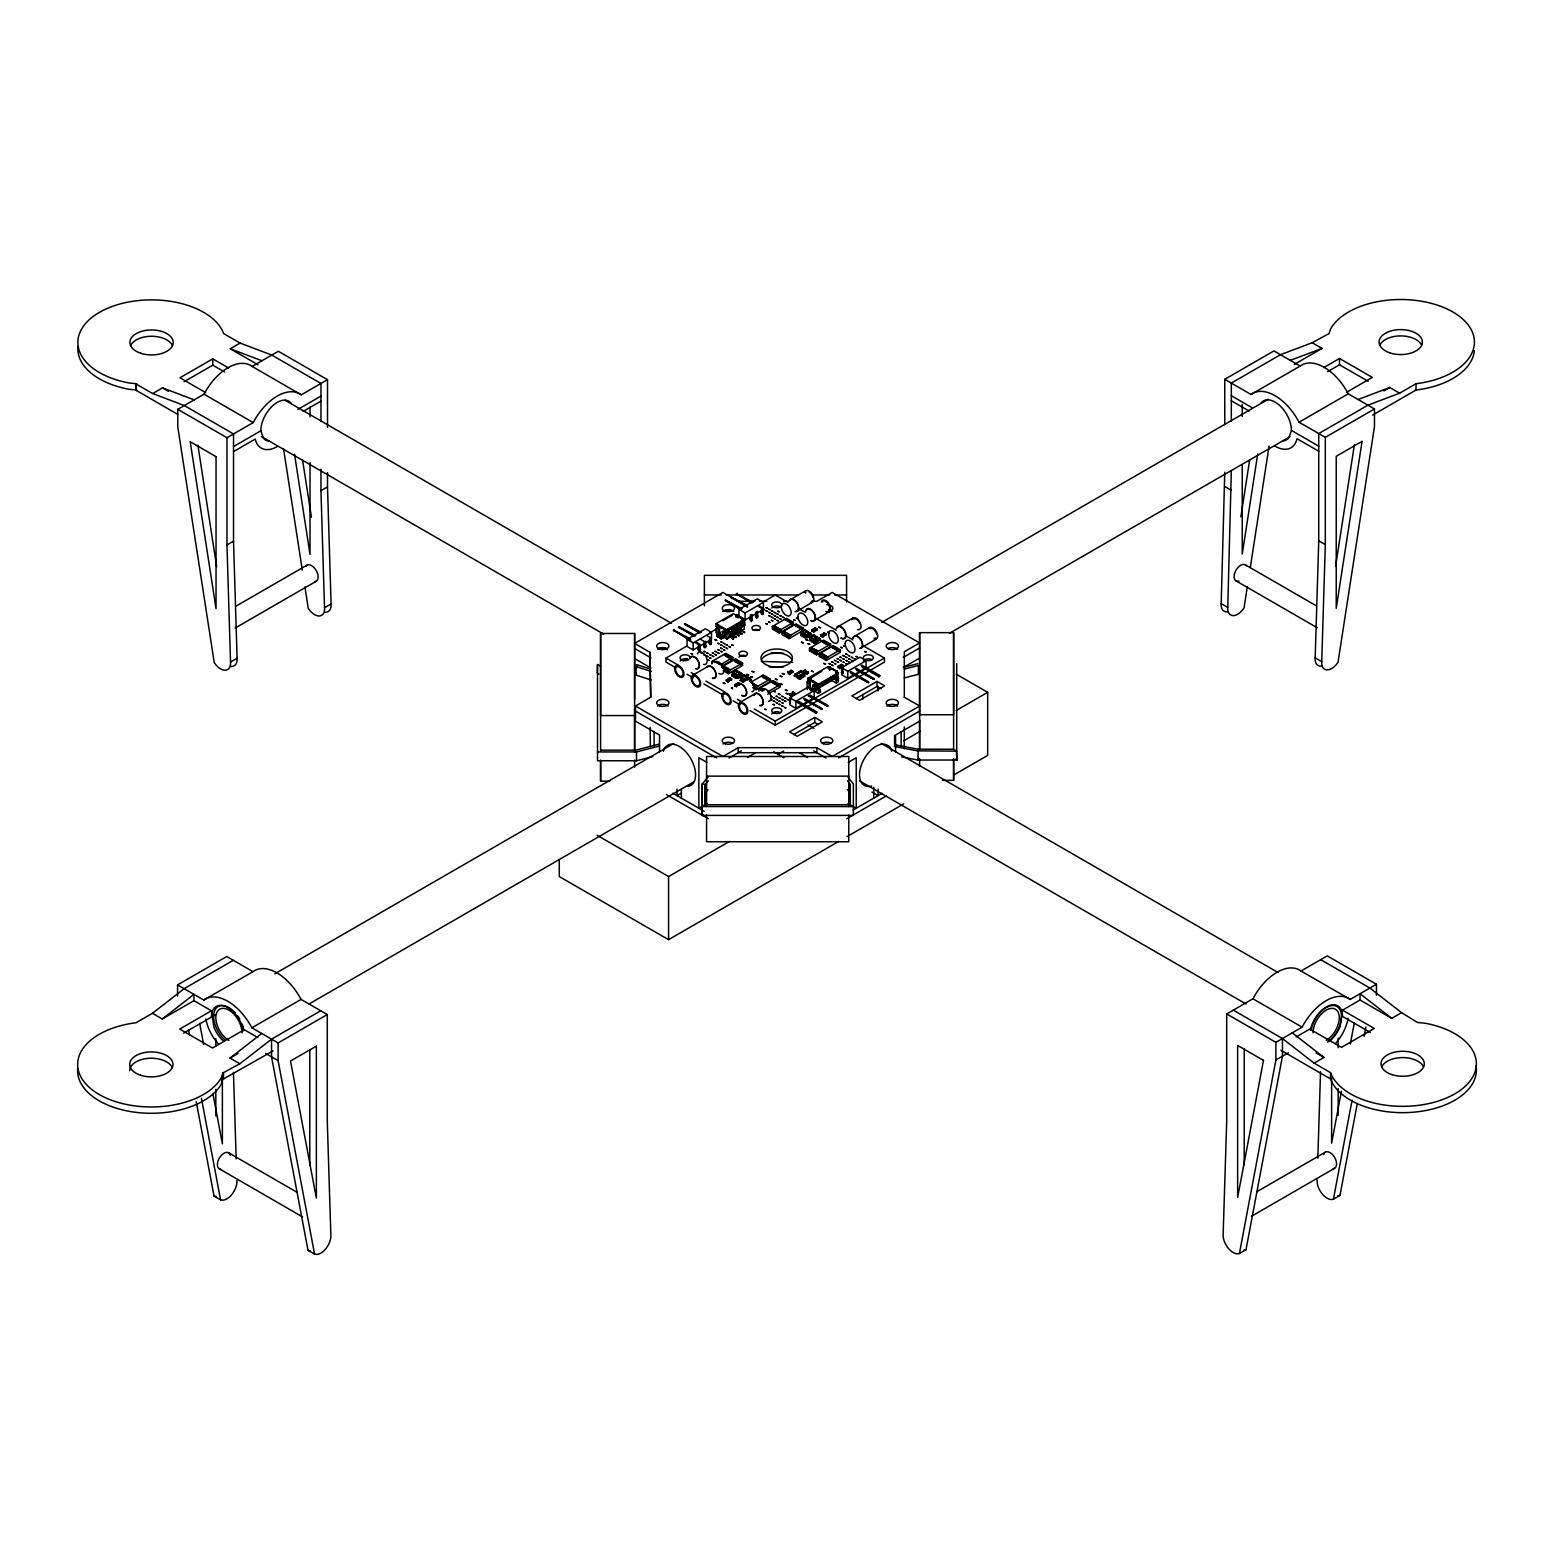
<?xml version="1.0" encoding="UTF-8"?>
<svg xmlns="http://www.w3.org/2000/svg" width="1554" height="1554" viewBox="0 0 1554 1554"><rect width="100%" height="100%" fill="white"/><g stroke="black" fill="none" stroke-linecap="round" stroke-linejoin="round"><path stroke-width="1.5" d="M609.673 781.176L600.602 781.176L600.602 761.868M651.009 668.026L634.615 658.566L634.615 633.469L600.602 633.469L600.602 715.559L634.615 715.559L634.615 750.718M634.615 752.194L634.615 633.469M919.618 748.97L919.618 720.007M919.618 632.653L919.618 714.743L953.612 714.743L953.612 632.653L919.618 632.653L919.618 658.061L903.224 667.521M942.287 780.361L953.612 780.361L953.612 758.643M877.952 691.044L877.971 686.344L877.991 690.364M1227.66 611.771A14.103 8.139 -60 0 1 1225.348 611.693L1223.445 610.741A14.103 8.139 -60 0 1 1221.191 603.612L1224.766 472.241M1247.357 586.538L1244.035 607.944A14.103 8.139 -60 0 1 1231.914 615.481L1229.991 614.529A14.103 8.139 -60 0 1 1227.757 607.4L1231.312 471.27M1321.638 666.025A14.103 8.139 -60 0 1 1319.346 665.947L1317.423 665.015A14.103 8.139 -60 0 1 1315.17 657.886L1318.744 540.811L1318.744 433.566L1367.928 405.186L1399.61 393.201L1416.005 383.721A73.737 42.58 0 0 0 1455.535 313.617A73.737 42.58 0 0 0 1330.593 328.904L1329.097 333.547L1312.198 342.715L1280.496 354.7L1231.312 383.1L1231.312 421.231M1321.735 661.674L1325.309 544.58L1325.309 437.354L1374.474 408.974L1374.474 426.631L1338.033 662.218A14.103 8.139 -60 0 1 1325.892 669.735L1323.989 668.803A14.103 8.139 -60 0 1 1321.735 661.674L1315.17 657.886M1317.811 1158.216L1320.55 1071.697M651.165 679.992L635.703 675.019L636.654 664.607L649.805 668.842M794.793 674.883L794.56 676.34L795.221 674.494M703.36 814.568L701.689 815.462L702.233 783.915L708.236 776.981M704.778 804.739L705.322 784.42L708.449 780.827M652.719 756.584L636.48 760.761L597.513 760.761L597.513 664.49L597.28 673.115L598.95 674.145M718.259 625.466L718.259 627.874L716.083 626.612L716.083 623.64L733.352 613.675L743.842 619.735L726.573 629.7L726.573 631.215L725.485 630.594L725.699 636.518L724.067 637.47L719.133 635.003L719.56 628.457L717.171 627.816L717.171 625.796L725.135 629.273L724.611 632.109L724.378 629.195L717.171 625.796M719.58 632.148L719.133 635.508M723.504 636.518C718.589 637.898 721.347 641.142 723.95 636.266M743.628 625.912L744.502 624.397L743.084 623.581M813.927 690.772L809.673 688.811L810.003 681.682L808.799 681.002L807.167 681.934L807.167 686.985L810.1 687.315L810.003 681.682M836.887 678.146L837.761 676.631L835.139 675.058L834.925 678.282L838.422 677.719L838.422 681.817L836.285 683.041L830.827 679.894M1240.85 516.841L1249.707 459.615M1257.749 453.865L1242.248 554.02L1242.248 464.743M1250.31 567.501L1269.074 446.134M1335.585 566.336L1354.389 444.735M735.256 675.582C733.274 681.312 736.732 674.106 735.586 675.427M1239.432 1253.476L1275.892 1059.983L1275.892 1042.326L1226.708 1013.927L1226.708 1121.153L1223.153 1234.129A14.103 8.139 60 0 0 1225.407 1243.841L1227.31 1246.988A14.103 8.139 60 0 0 1239.432 1253.476L1245.997 1249.688L1282.458 1056.196L1282.458 1038.538L1233.274 1010.139M1341.432 1091.199L1331.623 1143.2L1331.623 1078.068M1350.329 1043.938L1354.35 1022.668M1317.132 1179.855A14.103 8.139 60 0 0 1319.385 1189.587L1321.289 1192.734A14.103 8.139 60 0 0 1333.429 1199.202L1352.097 1100.115M1364.101 1036.401L1365.888 1026.961M1333.429 1199.202L1339.975 1195.414L1357.322 1103.398M1260.838 403.302A23.174 13.384 60 0 1 1279.272 405.128A23.174 13.384 60 0 1 1291.432 430.419L1288.868 437.859A23.232 13.423 60 0 1 1282.924 440.85M815.112 688.519L816.238 690.326L817.326 687.373L819.521 688.636L820.551 692.132L818.434 693.356L814.782 691.258M834.498 678.535L835.139 676.767L837.334 678.34L837.334 680.302L832.361 678.632L816.627 687.723L820.551 689.976M725.019 629.098L724.824 631.973L724.824 630.963M737.062 616.841L736.635 614.568L736.402 615.695M829.312 669.444L829.894 666.802L830.127 669.696M805.827 635.489L805.283 637.237M742.326 675.232L742.229 673.737L735.897 669.949L732.594 671.833L733.274 674.863L738.733 678.03L744.211 674.747L750.349 678.282L750.524 680.516L750.563 679.04M794.774 674.125L798.076 676.029L804.409 673.232L798.076 676.903L794.58 674.883L800.912 670.59L806.74 674.164L808.488 673.154L804.991 669.988L803.243 672.144L804.991 671.134M819.949 638.985L813.616 635.314L810.12 637.334L816.452 641.006L819.949 638.985L813.616 634.692L810.12 637.723L814.626 641.705M719.521 634.537L727 639.044L729.137 637.82L728.884 636.227M320.726 1010.78L271.542 1039.16L239.86 1063.771L222.941 1072.94L221.445 1077.582A73.737 42.58 0 0 1 96.523 1092.87A73.737 42.58 0 0 1 136.033 1022.765L152.428 1013.305L184.11 988.694L233.294 960.294M222.941 1072.94L221.445 1083.876A73.737 42.58 0 0 1 137.859 1112.567A73.737 42.58 0 0 1 77.7 1068.472M732.633 673.756L731.837 675.932L732.439 673.504M734.906 674.689L733.915 676.767M743.239 679.486L742.676 681.235M743.142 679.564L742.618 681.351M744.327 679.875L742.249 681.565M804.622 634.79L804.078 637.004L803.127 636.169M810.547 638.228C809.168 637.14 811.052 644.016 811.246 638.966M811.421 638.733L810.877 640.481M814.587 640.714L814.587 643.589L815.5 641.2M635.703 675.019L636.363 673.115M918.239 749.222L917.87 760.023L956.953 760.023L956.39 750.873L953.301 749.222L918.239 749.222L894.793 744.774M918.531 758.371L917.87 760.023L901.495 756.915M737.761 676.456C735.955 682.167 737.626 671.347 735.994 678.34M743.628 680.205L743.88 681.565M810.081 638.441L809.576 640.675M741.355 676.514L742.229 674.611L738.733 676.631L732.381 672.979M749.688 681.312L750.563 679.428M813.616 691.588L814.374 690.656L810.12 688.053M733.624 674.048L733.197 676.145L731.837 675.932M801.398 632.964L801.553 636.052L802.544 633.605M804.292 636.751L804.409 635.178M802.272 633.469L802 635.353L800.679 635.178M812.295 639.374C810.625 640.792 813.674 644.075 813.286 640.306M813.169 639.859L812.956 641.685L811.654 641.511M815.364 685.78L815.364 684.77M806.429 635.858C805.283 637.062 805.924 640.306 806.487 636.382M704.778 793.414L707.905 789.801M741.161 678.282C739.587 682.789 743.278 677.136 741.491 680.555M809.906 689.16L810.566 687.8L814.49 690.073M829.894 668.822L830.127 667.676M743.608 682.167L742.249 681.953M162.257 1018.977L193.959 994.366L193.959 1000.679L162.257 1018.977L152.428 1013.305M239.86 1063.771L230.011 1058.099L261.713 1033.488M847.862 776.922L853.379 784.071L853.379 815.403L701.922 815.403L701.922 806.565L703.632 805.574M737.062 614.821L744.055 618.861L743.628 620.629M830.127 667.171L828.729 666.919L830.341 667.054M815.151 685.916L814.024 684.537L812.859 685.217L812.859 690.267L814.024 689.587M743.628 625.407L744.055 622.901M836.887 677.641L837.334 674.378L819.249 685.023M741.491 630.691L739.879 630.069M740.539 630.011L744.599 632.478L740.734 629.836M729.642 636.382C731.39 634.168 735.78 644.094 729.603 635.605M728.263 630.963L730.38 635.877M136.266 384.091L136.266 390.404L136.266 384.091L152.661 393.55L184.343 405.555L233.527 433.935L233.527 541.161L237.102 658.255A14.103 8.139 60 0 1 234.848 665.384L232.945 666.316A14.103 8.139 60 0 1 230.633 666.394M152.661 393.55L162.49 387.878L194.192 399.864M228.613 368.007L212.762 358.857L179.973 377.777L205.73 392.657M257.983 364.763L230.245 348.756L240.093 343.084L271.775 355.07L320.959 383.469L320.959 421.581M184.071 381.721L212.762 365.171L224.65 372.028M177.797 409.324L226.962 437.723L226.962 544.949L230.536 662.043A14.103 8.139 60 0 1 228.283 669.152L226.379 670.104A14.103 8.139 60 0 1 214.238 662.567L177.797 427L177.797 409.324L204.021 394.192A45.124 26.049 -60 0 1 252.098 366.433L278.341 351.282L327.505 379.681L327.505 427.331M226.962 437.723L253.205 422.591A45.124 26.049 -60 0 1 301.282 394.813L327.505 379.681M233.527 446.561L260.839 430.788A23.174 13.384 -60 0 1 272.999 405.477A23.174 13.384 -60 0 1 291.433 403.651M297.844 409.421L320.959 396.076M233.527 451.612L255.244 439.063A31.935 18.434 -60 0 0 277.234 446.561M303.185 411.383L320.959 401.126M226.962 544.949L233.527 541.161M304.914 586.907L308.236 608.313A14.103 8.139 60 0 0 320.357 615.85L322.28 614.898A14.103 8.139 60 0 0 324.514 607.769L320.959 490.695L327.505 486.907L327.505 472.61M236.208 606.041L306.973 565.17M235.062 628.107L316.258 581.235M230.536 662.043L237.102 658.255M324.514 607.769L331.08 603.982L327.505 486.907M688.033 639.296L673.465 630.089L690.19 638.772M693.589 636.091L679.02 626.884L695.726 635.567M699.145 632.886L684.576 623.678L701.281 632.361M739.937 609.343L725.368 600.116L742.093 608.818M747.649 605.613L730.924 596.911L747.571 607.323M751.048 602.933L736.479 593.706L753.204 602.408M673.465 630.885L674.3 629.603M679.02 627.68L692.346 634.421M684.576 624.475L697.882 631.215M725.368 600.912L740.772 608.857M730.924 597.707L746.328 605.652M736.479 594.502L737.315 593.22M687.062 639.393L705.38 628.807L711.499 632.342L711.499 639.393L693.181 649.961L687.062 646.445L687.062 639.393L693.181 642.909L711.499 632.342M738.966 609.421L757.303 598.834L763.402 602.369L763.402 609.421L745.085 619.988L738.966 616.472L738.966 609.421L745.085 612.936L763.402 602.369M722.824 620.765L732.264 615.326M716.083 626.612L717.171 625.99M674.417 666.957L666.025 662.101L666.025 658.061L687.023 645.94M710.12 632.595L716.433 628.962M762.625 602.292L775.232 595.007L787.82 602.292M718.88 625.563L719.56 633.508L718.375 634.187L716.627 633.177L716.627 628.127L719.56 628.457M737.742 617.968L738.927 617.268L737.179 616.258M719.463 629.642L718.259 627.175L716.083 628.632L716.083 632.731M719.366 631.468L719.58 632.731M717.618 636.402L717.171 633.877L723.309 637.626M718.9 633.119L720.007 632.478M723.484 635.78L722.319 636.46L722.319 631.41L724.164 631.856M744.055 618.861C741.646 618.375 741.239 622.008 743.842 620.998M700.116 650.66L700.116 644.521L698.445 645.318L698.445 649.902M711.208 644.25L711.208 638.111L709.556 638.908L709.556 643.492M763.131 614.277L763.131 608.138L761.46 608.935L761.46 613.519M724.067 631.041L725.699 631.468M740.617 621.853C743.472 622.765 738.092 621.076 742.754 620.629L743.842 621.25L743.628 618.609M727.602 628.846L728.709 629.487L741.705 621.969M722.319 631.41L724.067 632.42L729.04 629.642L730.555 635.974M732.944 629.312L731.545 629.953L731.002 628.496C735.489 627.855 730.574 637.082 736.402 637.218C730.419 637.82 732.284 631.643 732.536 635.858M733.721 626.922L735.78 628.069L736.033 632.964L734.77 633.838L733.721 626.922L734.751 627.855M741.88 634.051L737.004 631.002L737.237 624.902L738.597 631.215L741.88 634.051L737.742 632.517L738.538 631.002M739.743 629.428L739.957 623.329L741.491 629.681M742.851 619.541L744.599 620.551L740.617 623.115L742.152 623.989L744.502 622.649L744.269 629.079L729.797 637.431L729.04 636.596M731.002 628.496L732.089 628.243M736.46 625.349L737.548 625.096M739.199 623.776L740.287 623.523M731.002 629.389L732.342 628.438M733.721 627.816L735.081 626.864M736.46 626.223L737.8 625.271M739.199 624.65L740.539 623.698M721.425 638.208L719.91 636.208L718.278 637.14L720.998 637.334L719.249 637.334M731.332 629.584L732.575 628.69M734.051 627.991L735.314 627.117M736.79 626.417L738.053 625.524M739.529 624.844L740.772 623.95M731.545 629.875L732.789 628.981M735.528 627.408L734.284 628.379L735.683 627.738M738.247 625.835L737.004 626.728L738.403 626.145M740.986 624.242L739.743 625.155L741.141 624.572M725.485 631.856L727 632.731L729.137 631.507L729.797 636.421M732.536 634.984L733.041 629.642M737.995 632.711L738.5 626.476M734.498 629.428L736.46 628.282L737.995 629.176L736.033 630.302L734.498 629.428L734.498 631.954L739.141 635.644L734.77 633.838M737.509 632.264L738.752 631.371L737.237 630.361L737.237 627.835L739.199 626.709L740.714 627.602L740.714 630.128M683.022 660.897L687.198 658.488M735.256 630.749L733.721 629.875L731.759 631.002L733.294 631.876L735.256 630.749L735.256 633.391M737.237 627.835L738.752 628.729L740.714 627.602M742.152 626.767L739.957 626.262L742.152 626.767L742.152 623.989M742.967 626.553L744.599 625.602L744.599 620.551M790.539 599.533L805.846 590.695M734.284 632.575L735.333 633.1M731.681 634.79L733.08 634.149M734.401 633.216L735.916 632.866M732.031 635.431L733.294 631.876M740.734 630.244L739.957 623.329M735.003 634.09L735.256 634.285M733.682 638.286L732.42 638.072L733.682 638.791M736.402 636.713L735.159 636.499L735.974 637.47M739.141 635.139L737.878 634.906L738.694 635.897M741.88 633.546L740.617 633.333L741.433 634.304M744.599 631.973L740.734 631.118M744.172 632.731L743.356 631.759L744.599 632.478M797.202 611.052L812.509 602.214M772.299 626.495L786.421 618.337L793.414 622.377L793.414 624.883L779.292 633.041L772.299 629.001L772.299 626.495L779.292 630.535L793.414 622.377M722.26 665.986L732.866 659.887L732.866 657.381L720.493 664.801L713.5 660.761L712.179 663.461M732.42 657.905C730.924 660.003 721.153 654.37 725.427 653.865L732.42 657.905L731.099 660.897M781.06 632.012L772.726 628.457L774.067 625.757L781.06 629.797L774.067 625.757M659.518 751.864L659.518 735.042L635.469 721.153L635.469 706.021L650.776 697.183L649.902 652.253L634.615 643.414L722.901 592.443L746.814 606.079M692.657 675.271L707.944 666.452M772.726 626.515L779.719 630.555L781.06 629.797M792.967 622.921L784.653 619.366L791.646 623.678L792.967 622.921L791.646 625.893M742.579 662.995L735.586 658.954L721.464 667.113L728.457 671.134L742.579 662.995L742.579 665.481L728.457 673.64L723.212 670.609M810.858 633.1L807.575 634.984L801.223 632.206L807.575 635.877L811.071 633.857L804.739 629.564L789.005 638.636L782.012 634.615L782.012 632.109L796.134 623.95L803.127 627.991L803.127 630.497M723.212 666.355L721.891 667.132L728.884 671.173C735.528 669.424 710.683 661.305 730.205 670.396M742.132 663.519C740.636 665.617 730.866 659.984 735.139 659.479L742.132 663.519L740.811 666.511M782.458 634.071L783.779 631.371L790.772 635.411L783.779 631.371M802.68 628.515L794.366 624.98L801.359 629.292L802.68 628.515L801.359 631.507M1224.766 424.592L1224.766 379.312L1273.93 350.913L1300.174 366.064A45.124 26.049 60 0 1 1348.25 393.822L1374.474 408.974M177.564 995.939L177.564 984.906L226.748 956.506L252.972 971.658A45.124 26.049 60 0 1 301.049 999.416L327.292 1014.548L327.292 1121.794L330.847 1234.75A14.103 8.139 -60 0 1 328.593 1244.463L326.69 1247.609A14.103 8.139 -60 0 1 314.568 1254.097L308.003 1250.31L271.542 1056.837L271.542 1039.16M829.156 611.829L813.849 620.668A6.643 3.846 60 0 0 813.402 612.257A6.643 3.846 60 0 0 806.448 609.828M782.012 632.109L789.005 636.149L803.127 627.991M782.458 632.128L789.451 636.169L790.772 635.411M723.64 670.085L730.205 672.629M784.207 635.081L790.772 637.626M804.739 630.574L801.223 632.595L802.097 634.479L807.575 637.645L810.197 636.13L811.071 634.226L807.575 636.246L801.223 632.595L804.739 629.564M735.45 671.211L735.897 669.949M737.315 672.338L736.771 671.211M806.487 631.332L805.38 630.943M733.702 673.989L733.158 675.737L731.837 675.563M736.538 671.328L737.645 671.716M800.679 635.547L801.456 633.469M802.097 634.479L804.739 632.964M803.748 634.285L803.204 636.052M807.672 632.012L808.546 632.517M812.295 629.739C816.355 632.4 811.518 628.069 811.848 631.002L813.597 632.012L817.093 629.992L815.345 627.835L811.848 629.856L813.713 630.943L817.093 628.846M816.666 629.234L814.918 628.088L815.345 628.981M726.359 679.875L729.856 677.855L726.359 681.002L726.359 679.875L728.535 680.749M739.49 672.668L740.267 674.028M811.848 631.002L814.918 629.234M739.821 673.348L735.897 670.57L732.381 672.591L738.733 676.262L742.016 673.484L738.733 675.388L732.594 671.833M802.758 636.751L803.535 634.673M733.915 677.136L734.692 675.058M802.758 636.382L804.001 636.674M728.107 682.012L731.604 678.865L728.107 682.012L726.359 681.002M810.411 633.469L811.169 634.848L811.071 633.857M810.411 633.857L811.615 634.673M729.409 678.224L731.487 679.933L729.409 679.234M737.859 676.378L737.315 678.146M804.836 637.956L805.613 635.877M735.994 677.952L737.237 678.243M742.404 675.271L738.616 672.532M815.364 636.46L813.616 635.703L810.12 637.723L816.452 641.375L819.949 639.354L816.452 642.773L816.452 640.112L810.333 636.577M745.629 677.136L745.085 676.009M745.959 676.514L744.871 676.145M815.092 637.121L817.443 637.645M740.17 680.749L740.928 678.671M815.092 637.49L816.899 636.713L817.113 638.267M740.17 680.38L741.413 680.652M809.576 640.306L810.819 640.598M812.625 639.413L811.654 641.88M734.692 684.673L738.189 682.653L734.692 685.819L734.692 684.673L736.868 685.431M746.561 678.068L747.493 676.767L747.707 678.34M820.745 634.984L824.242 632.964L825.99 633.974L822.493 637.14L820.745 634.984L822.921 635.877M746.503 677.214L748.037 677.719M820.745 636.13L822.921 636.751M853.029 617.929L837.742 626.767A6.643 3.846 60 0 1 845.415 632.964A6.643 3.846 60 0 1 841.064 637.956M736.441 685.683L739.937 683.663L739.937 684.809L738.072 683.721M825.99 633.974L822.493 637.14M825.543 634.362L823.795 633.216L825.543 634.226M750.349 678.282L747.066 680.186L740.928 676.65L741.588 679.681M816.452 640.112L819.735 638.228M1294.288 364.413L1322.027 348.387L1312.198 342.715M815.578 641.122L815.034 642.87M749.863 679.584L751.106 680.244M813.713 643.084L814.49 641.006M751.106 679.875L750.135 678.535M813.713 642.696L814.976 642.987M820.123 640.015L819.735 638.985M809.498 648.29L823.62 640.131L830.613 644.172L830.613 646.678L816.491 654.836L809.498 650.796L809.498 648.29L816.491 652.33L830.613 644.172M761.577 676.281C780.982 685.528 756.409 675.99 762.897 675.504L769.89 679.545L769.89 681.487M809.925 648.309L816.918 652.35L816.918 654.292L809.925 650.252L809.925 648.309L811.246 647.552L818.259 651.32L811.246 647.552M821.852 641.433C841.258 650.699 816.685 641.161 823.173 640.675L830.166 644.716L830.166 646.658M1224.766 379.312L1250.989 394.444L1300.174 366.064M177.564 984.906L203.788 1000.038L252.972 971.658M809.498 650.796L811.246 649.766M752.719 685.159L756.215 687.179L770.337 679.02L770.337 681.507L756.215 689.665L752.719 687.645M758.935 691.239L758.935 688.733L773.057 680.594L780.05 684.615L780.05 687.121L767.695 694.249M819.211 653.904L833.332 645.745L840.326 649.786L840.326 652.292L826.204 660.45L819.211 656.41L819.211 653.904L826.204 657.944L840.326 649.786M764.199 690.015L760.702 687.995L759.362 688.772L762.859 690.792M771.289 681.876C790.695 691.141 766.122 681.604 772.61 681.118L779.603 685.159L779.603 687.101M787.703 672.338L791.2 670.318L792.948 671.328L789.451 674.475L787.703 672.338L789.898 674.106M819.638 655.866L820.978 653.166L827.971 657.206L820.978 653.166M831.565 647.047C850.97 656.293 826.398 646.775 832.886 646.289L839.879 650.31L839.879 652.253M790.772 671.581L791.2 670.318L790.772 671.697L792.521 672.707M792.948 671.328L789.451 674.475M739.84 702.525L755.147 693.686M869.696 627.544L854.389 636.382A6.643 3.846 60 0 1 861.46 641.006A6.643 3.846 60 0 1 860.081 648.212M881.837 622.338L1268.278 399.242M1323.658 367.638L1339.509 358.488L1372.299 377.408L1346.541 392.288M274.805 973.814L673.853 743.414M223.757 1041.277A23.232 13.423 60 0 1 213.986 1027.485L211.441 1010.78L179.74 1029.078L212.529 1047.998L244.231 1029.7L257.828 1037.548M794.58 674.883L800.912 671.211L804.409 673.232L803.535 675.504L799.883 677.622M794.016 675.699L796.542 674.242M800.038 671.852L804.409 673.62L798.076 677.272L794.58 675.252L798.076 678.671L798.076 676.029M780.05 684.615L767.695 692.035M803.36 671.192L805.438 670.24L803.69 671.386M1327.621 371.659L1339.509 364.801L1368.2 381.352M806.312 672.901L808.061 671.891M808.488 672.008L806.643 673.97M183.702 1033.099L215.54 1014.723M799.552 678.884C802.699 678.729 797.804 680.283 799.164 677.408M801.009 675.835C802.252 675.427 801.961 680.749 801.242 676.204M803.088 674.63C804.234 674.028 804.001 679.661 803.224 674.747M807.167 681.934L810.1 682.264L807.711 681.623L807.925 678.224L827.932 666.666L838.422 672.727L837.334 676.32M861.052 647.901L876.339 639.082M810.061 678.496L821.872 671.173M808.158 679.856L815.112 683.274L814.607 691.277L809.789 688.733M807.614 682.517L807.614 683.022M794.89 694.094L791.394 696.114L789.646 695.104L793.142 691.957L794.89 694.094L793.045 692.132L792.715 693.337L794.463 694.23M843.2 665.403L839.704 668.55L843.2 665.403L841.452 664.393L837.956 666.394L839.801 668.356M789.646 695.104L791.51 695.92L789.646 693.978M837.956 667.54L840.131 668.298M794.89 692.967L791.394 696.114M810.12 686.538L809.906 685.275M790.889 696.911L790.054 703.535M789.782 697.727L795.881 701.242L814.199 690.675L814.199 697.727L795.881 708.294L789.782 704.778L789.782 697.727L808.099 687.14L814.238 690.947M841.685 667.754L860.003 657.167L866.102 660.703L866.102 667.754L847.785 678.321L841.685 674.805L841.685 667.754L847.785 671.27L866.102 660.703M809.44 686.946L810.566 686.285M835.799 672.979C836.188 666.666 837.936 677.253 836.887 670.842M837.12 671.211L829.312 667.424M819.521 684.654L818.434 687.237L816.238 685.275L814.607 686.227L812.859 685.217M837.12 673.232L837.878 677.835L836.13 676.825M807.925 678.224L818.434 684.265L838.422 672.727M821.969 682.556L823.231 683.294M824.708 680.982L825.97 681.72M828.204 678.962L828.69 680.128L828.204 678.962L827.447 680.302M830.166 677.835L831.429 678.554M832.905 676.262L834.925 676.767M835.003 677.136L838.422 677.719M816.627 689.354L832.361 680.263L832.361 678.632M814.607 691.277L816.238 690.326M816.238 687.995L819.521 688.636M754.234 708.974L775.232 721.114L884.44 658.061L884.44 662.101L775.232 725.155L750.019 710.605M1250.989 394.444A45.124 26.049 60 0 1 1299.066 422.222L1348.25 393.822M203.788 1000.038A45.124 26.049 60 0 1 251.884 1027.816L301.049 999.416M919.618 749.902L919.618 706.021L832.186 756.487L816.899 747.668L738.208 747.668L722.901 756.487L635.469 706.021M729.059 757.983L741.336 750.893M903.224 657.439L919.618 647.96M949.688 633.138L1289.917 436.713M309.052 1004.001L693.395 782.109M816.705 711.829L815.869 713.111L816.705 711.829L798.834 701.514M803.554 698.776L822.26 709.42L804.758 700.291M809.09 695.57L827.796 706.215L808.235 695.881M849.902 672.008L868.608 682.653L851.126 673.523M855.458 668.803L874.164 679.448L856.662 670.318M879.719 675.446L878.884 676.728L879.719 675.446L861.848 665.131M681.099 793.239L677 795.609L677 789.141M814.723 717.385L789.587 731.895L797.221 736.305L822.357 721.794L814.723 717.385L814.723 722.435L793.783 734.537M877.019 681.429L851.883 695.939L859.517 700.33L884.653 685.819L877.019 681.429L877.019 686.46L856.079 698.562M747.493 757.439L755.691 752.699M1383.837 390.948L1389.781 387.509L1399.61 393.201M230.011 1058.099L237.937 1053.515M251.884 1027.816L278.108 1042.948L327.292 1014.548M777.738 754.486L783.74 751.029M1372.551 415.132L1416.005 390.035A73.737 42.58 0 0 0 1474.338 350.641M222.941 1079.253L273.135 1050.873M707.051 803.496L698.853 808.235L698.853 757.75L706.876 762.373M838.441 757.944L919.618 711.072M848.212 762.373L856.235 757.75L856.235 808.235L848.037 803.496M919.618 721.153L895.57 735.042L895.57 751.864M597.124 835.294L668.57 876.553L729.467 841.413M903.709 740.811L920.512 731.099M956.196 710.508L987.684 692.326L987.684 755.419L954.098 774.805M853.01 810.1L882.148 793.278M846.755 818.744L886.304 795.92M559.285 859.576L559.285 876.553L668.57 939.665L838.636 841.472M847.027 836.635L903.709 803.904M1226.708 1013.927L1252.951 998.775A45.124 26.049 -60 0 1 1301.028 971.017L1327.252 955.885L1376.436 984.265L1376.436 995.318M1275.892 1042.326L1302.116 1027.175A45.124 26.049 -60 0 1 1350.212 999.416L1376.436 984.265M1296.172 1036.926L1309.769 1029.078L1341.471 1047.377L1374.26 1028.437L1342.559 1010.139L1340.014 1026.844A23.232 13.423 -60 0 1 1330.243 1040.636M1342.559 1010.139L1360.041 1000.038L1391.743 1018.336L1401.572 1012.664L1417.442 1022.435L1425.484 1023.29A73.737 42.58 0 0 1 1451.98 1095.415A73.737 42.58 0 0 1 1330.535 1072.61L1314.14 1063.15L1282.458 1038.538M1275.892 1059.983L1288.383 1052.777M1314.14 1063.15L1323.989 1057.458L1292.287 1032.847M1256.7 1191.821L1325.407 1152.155M1251.417 1216.296L1334.672 1168.219M742.249 675.699L742.229 674.242L739.063 672.416M819.521 638.461L820.065 639.976M717.385 627.68L719.133 627.68L719.133 625.66M814.704 683.643C819.23 683.119 805.108 676.922 809.032 680.361M807.925 681.507L809.673 681.507M1290.325 360.373L1322.027 348.387M1358.099 399.495L1389.781 387.509M698.873 648.698C694.949 650.718 703.612 650.718 699.669 648.698M704.758 655.283L703.807 654.972M790.481 701.592L789.393 702.214L790.481 703.321M903.826 667.268L917.754 663.675M904.331 669.094L918.395 665.462L918.395 674.3L904.331 677.913M659.265 744.113L635.819 750.155L600.602 750.155M597.513 751.942L636.48 751.942L659.673 745.959M836.402 671.056L836.246 673.076M805.749 630.38L806.157 631.954M704.389 594.968L721.27 594.968M726.087 594.968L798.387 594.968M812.839 594.968L829.719 594.968M834.537 594.968L846.58 594.968M738.208 601.281L754.894 601.281M759.653 601.281L766.821 601.281M783.507 601.281L788.286 601.281M812.12 601.281L816.899 601.281L832.186 592.443L919.618 642.929L904.311 651.748L904.311 697.455M769.211 666.899L783.507 666.899M832.05 669.075L832.983 668.531L831.701 668.958M843.2 671.619L841.297 672.26L843.2 673.348M732.594 687.587L731.274 688.033L732.594 688.791M706.565 776.126L848.756 776.126M850.291 804.778L705.011 804.778L705.322 784.42L702.233 783.915L701.689 815.462M701.922 806.565L853.379 806.565M771.173 652.874L783.294 653.204M761.305 661.441L792.812 662.315M136.791 383.799L128.749 382.925A73.737 42.58 0 0 1 102.253 310.8A73.737 42.58 0 0 1 223.698 333.624L240.093 343.084M136.791 390.093L128.749 389.238A73.737 42.58 0 0 1 77.933 346.523M894.308 746.444L917.579 750.873L956.72 751.126M718.434 627.855L718.589 625.485M835.935 671.017L836.071 673.076M955.283 759.129L956.953 760.023M635.994 666.53L651.379 671.464M799.475 673.426L797.688 672.591L797.416 674.164M795.337 675.815L795.667 674.378M230.245 348.756L261.946 360.742M1299.066 422.222L1325.309 437.354M1231.312 395.707L1252.33 407.847M1291.432 430.419L1318.744 446.192M1231.312 400.757L1249.086 411.014M1318.744 451.243L1297.027 438.694A31.935 18.434 60 0 1 1275.038 446.192M1224.766 486.538L1231.312 490.326M1318.744 540.811L1325.309 544.58M1245.298 564.801L1316.063 605.672M1236.013 580.866L1317.209 627.738M1221.191 603.612L1227.757 607.4M956.157 674.125L987.684 692.326M798.329 608.352L804.622 611.985M815.131 618.045L836.13 630.166M846.639 636.227L852.932 639.879M863.422 645.94L884.44 658.061M814.918 628.088L816.996 629.04L816.666 630.244M825.99 635.12L824.125 633.158M811.965 630.807L814.043 631.759L812.295 630.749M820.842 635.936L822.59 636.072M805.827 630.827L809.984 633.216M809.11 633.216L808.061 631.604L807.458 632.653M817.987 638.344L820.493 639.801M820.493 640.17L818.861 638.48M759.148 605.846L763.131 608.138M736.479 593.706L752.369 602.874M758.313 606.313L762.295 608.605M861.013 665.598L879.719 676.243M862.217 667.113L878.884 676.728M856.293 668.337L874.164 678.651M857.497 669.832L874.164 679.448M904.311 697.183L919.618 706.021M843.084 665.578L841.005 664.646L842.754 665.656M877.019 686.46L880.827 688.675M850.737 671.542L868.608 681.856M819.638 653.923L826.65 657.964L826.65 659.906L821.386 656.876M851.961 673.037L868.608 682.653M725.368 600.116L741.258 609.285M840.131 667.288L838.053 666.472L839.801 667.482M836.13 671.775L837.878 672.785M741.763 620.804L742.967 622.008M744.269 622.765L742.754 621.891L742.637 619.172M836.324 676.107L837.742 676.922M743.045 623.873L744.463 624.689M742.948 624.164L744.385 624.98M742.851 624.591L744.599 625.602M830.768 676.514L837.334 680.302M1320.706 959.673L1369.89 988.053L1401.572 1012.664M737.781 626.359L737.237 624.902M732.303 629.506L731.759 628.069M805.438 671.386L808.488 673.154M803.243 670.998L806.74 674.164M733.721 632.381L739.141 635.644M727.602 629.351L728.709 629.487M716.083 623.64L726.573 629.7M810.061 677.991L811.149 678.632M727.602 630.613L729.137 631.507M799.378 672.105L797.96 673.057M733.294 634.401L731.002 633.974L736.402 637.218M799.416 673.018L797.085 673.562M819.249 684.148L820.493 684.867M804.953 676.573L804.195 674.494M728.807 633.333L729.797 633.896M801.883 675.33L802.447 677.078M815.034 684.595L816.238 685.275M729.04 635.1L733.177 637.626L733.235 639.044M802.874 677.777L802.117 675.699M791.083 671.386L792.948 672.455M807.497 680.749L808.799 681.507M798.95 677.02L799.494 678.787M815.034 686.363L815.364 682.769M800.796 678.981L800.038 676.903M816.238 688.694L819.521 690.578M724.611 635.897L725.699 636.518M720.007 633.993L723.911 636.538M719.58 634.246L723.834 636.849M1301.028 971.017L1350.212 999.416M716.744 634.129L723.076 637.781M252.098 366.433L301.282 394.813M721.542 638.17L717.171 635.644L717.171 633.877M716.744 635.897L721.542 638.675M811.538 690.656L810.45 690.52M716.86 636.324L718.589 637.334M719.502 637.917L721.114 638.791M707.245 635.819L711.208 638.111M809.925 695.104L827.796 705.419M811.149 696.6L827.796 706.215M684.576 623.678L700.446 632.847M804.37 698.309L822.26 708.624M732.866 657.381L725.873 653.34L711.732 661.499L711.732 663.985M770.337 679.02L763.344 674.98L750.971 682.109L757.983 686.421L750.971 682.381M792.715 692.326L794.463 693.337M805.594 699.805L822.26 709.42M881.235 743.414L1278.184 972.59M679.02 626.884L694.91 636.052M700.854 639.49L704.836 641.783M285.081 400.233L671.522 623.348M724.106 654.642L731.099 658.682M733.818 660.256L740.811 664.277M696.134 642.229L700.116 644.521M673.465 630.089L690.947 640.034M695.298 642.696L699.281 644.988L699.281 651.126M797.998 701.981L816.705 712.626M1370.298 1032.458L1342.559 1016.452A23.174 13.384 -60 0 0 1328.301 1005.904A23.174 13.384 -60 0 0 1310.333 1030.166M797.124 702.291L815.869 713.111M749.455 678.418L744.211 675.388L740.714 677.408L745.531 680.186M720.493 664.51L713.5 660.761M764.199 689.743L760.702 687.995M745.531 680.555L740.714 677.777L744.211 674.747M753.146 685.178L756.643 687.198L756.643 689.141M758.935 688.733L762.431 690.753M814.723 722.435L818.55 724.63M729.739 678.03L731.604 678.865M738.072 682.847L739.937 683.663L737.742 683.041M729.739 678.923L731.604 679.992M737.742 684.051L739.49 684.926M807.963 724.844L813.966 728.302M736.538 686.635L734.789 685.625L736.441 686.81M666.025 658.061L678.632 665.326M691.219 672.61L695.415 675.038M705.924 681.099L724.824 692.016M737.431 699.281L741.627 701.709M1252.951 998.775L1302.116 1027.175M204.021 394.192L253.205 422.591M687.023 674.222L693.317 677.855M703.826 683.915L722.727 694.832M733.216 700.893L739.529 704.525M813.752 750.893L826.048 757.983M634.615 648.465L651.009 657.925M859.595 780.904L1246.036 1004.001M261.344 436.499L603.69 634.149M871.949 792.074L878.088 795.609L878.088 789.141M799.397 752.699L807.594 757.439M1316.063 1052.893L1323.989 1057.458M162.49 387.878L168.434 391.317M773.717 751.767L783.935 757.672M1280.865 1050.232L1330.535 1078.923A73.737 42.58 0 0 0 1414.179 1112.14A73.737 42.58 0 0 0 1476.009 1065.636M136.266 390.404L177.642 414.296M600.602 666.277L597.843 664.607M635.469 711.072L716.666 757.944M672.94 793.278L704.176 811.305M666.705 794.716L708.333 818.744M193.959 1000.679L211.441 1010.78M265.617 1053.418L278.108 1060.624L314.568 1254.097M228.593 1152.777L297.3 1192.442M219.328 1168.841L302.583 1216.918M196.231 1101.669L214.025 1196.056L220.571 1199.843A14.103 8.139 -60 0 0 232.711 1193.355L234.615 1190.209A14.103 8.139 -60 0 0 236.868 1180.496M739.529 623.95L740.481 625.349M735.78 633.663L734.498 626.476M1391.743 1018.336L1360.041 993.744L1360.041 1000.038M847.435 780.749L850.291 784.44L850.291 806.235M847.435 789.587L850.291 793.278M804.234 673.989L804.506 675.873M800.019 676.786L800.368 678.282M815.597 637.878L815.578 636.577M260.839 430.788L263.403 438.228A23.232 13.423 -60 0 0 269.347 441.219M199.65 1023.29L203.671 1044.56M213.015 1094.191L222.377 1143.822L222.377 1078.69M188.558 1029.952L189.452 1034.673M201.457 1098.387L220.571 1199.843M302.564 459.984L311.422 517.21M294.522 454.234L310.023 554.37L310.023 462.703M283.566 448.873L302.331 570.24M197.882 445.104L216.686 566.705M233.45 1072.338L236.189 1158.857M650.679 697.493L649.902 652.253M650.096 727.33L650.368 746.561M1416.005 383.721L1416.005 390.035M1339.509 358.488L1339.509 364.801M1338.188 1038.091L1338.188 1047.746M1338.188 1088.752L1338.188 1115.286M1330.535 1072.61L1330.535 1078.923M1244.21 1048.931L1244.21 1164.723M1242.248 404.428L1242.248 416.491M956.72 663.675L956.72 759.964M953.612 632.653L953.612 749.902M953.612 759.265L953.612 780.361M919.618 658.43L919.618 705.516M919.618 758.643L919.618 766.297M904.311 726.942L904.311 748.717M901.145 731.565L901.145 745.978M894.58 735.353L894.58 744.968M873.717 787.354L873.717 798.134M862.781 694.366L862.781 699.164M848.756 806.584L848.756 756.487L706.565 756.487L706.565 806.584M848.756 815.092L848.756 841.744L706.565 841.744L706.565 815.092M847.785 671.27L847.785 678.321M846.58 602L846.58 575.33L704.389 575.33L704.389 605.807M842.754 666.647L842.792 673.309M841.957 667.424L841.957 673.562M841.452 664.393L841.005 665.656M836.674 670.959L836.557 673.037M836.246 676.456L836.246 678.787M836.285 680.905L836.285 683.041M829.894 666.802L829.681 669.949M829.486 667.074L829.486 669.813M827.932 666.666L827.932 668.181M826.204 657.944L826.204 660.45M825.543 635.236L823.795 634.362L824.242 632.964M822.746 682.128L822.804 683.546M820.007 683.702L820.065 685.12M819.191 639.471L819.036 637.936L818.414 638.985M818.434 684.265L818.434 687.237M818.434 689.257L818.434 693.356M817.326 685.353L817.326 687.373M816.782 637.276L816.782 638.48M816.899 747.668L816.899 752.699L738.208 752.699L738.208 747.668M816.491 652.33L816.491 654.836M815.908 637.587L815.151 636.577M815.559 682.905L815.559 685.644M814.937 683.022L814.937 685.528M813.597 630.866L813.597 632.012M813.616 634.692L813.616 635.703M809.673 679.486L809.906 683.391M809.42 679.37L809.42 681.39M809.11 633.643L808.333 632.653M809.129 679.292L809.245 681.759M808.779 632.653L808.779 633.857M808.799 679.273L808.643 681.662M808.915 682.944L808.915 687.995M808.488 679.292L808.371 681.759M808.197 679.37L808.158 681.876M807.905 632.148L807.905 633.352M807.575 634.984L807.575 637.645M807.284 687.936L807.284 689.704M805.827 630.943L805.827 632.148M800.912 670.59L800.912 671.6M800.252 671.969L799.494 672.979M798.95 672.474L798.95 673.678M796.095 674.883L795.493 673.834L795.337 675.368M795.687 624.475L795.687 626.437M795.881 701.242L795.881 708.294M791.841 694.735L790.092 693.842M789.451 636.169L789.451 638.111M789.005 636.149L789.005 638.636M779.719 630.555L779.719 632.497M779.292 630.535L779.292 633.041M775.232 721.114L775.232 725.155M773.057 680.594L773.057 683.08M772.61 681.118L772.61 683.061M762.897 675.504L762.897 677.447M762.295 608.449L762.295 614.743M757.575 617.482L757.575 611.344L755.904 612.14L755.904 616.724M756.74 611.654L756.74 618.55M756.215 687.179L756.215 689.665M752.019 620.687L752.019 614.549L750.349 615.345L750.349 619.929M751.184 614.86L751.184 621.755M748.581 678.845L747.824 677.855M747.377 677.35L747.377 678.535M745.298 676.145L745.298 677.35M745.085 612.936L745.085 619.988M743.395 618.725L743.278 621.192M742.967 619.191L742.967 621.212M742.346 619.094L742.346 621.114M739.937 673.037L739.937 674.242M739.063 672.532L739.063 673.737M738.752 628.729L738.752 631.254M738.733 675.388L738.733 678.03M736.849 614.937L736.751 617.035M736.984 671.328L736.984 672.532M736.635 614.568L736.693 617.113M736.402 614.685L736.207 616.86M736.091 615.015L736.091 617.035M735.586 658.954L735.586 661.441M735.139 659.479L735.139 661.421M728.884 671.173L728.884 673.115M728.457 671.134L728.457 673.64M727 632.731L727 639.044M726.786 680.749L728.535 681.759L726.476 679.933M725.427 653.865L725.427 655.807M725.135 629.273L725.135 631.662M724.067 632.42L724.067 637.47M718.375 629.137L718.375 634.187M717.948 625.485L717.831 627.933M717.385 625.66L717.618 628.069M710.392 638.422L710.392 644.716M705.671 647.455L705.671 641.316L704.001 642.113L704.001 646.697M704.836 641.627L704.836 647.921M702.525 653.36L701.029 653.36M693.181 642.909L693.181 649.961M681.371 789.51L681.371 798.134M668.57 876.553L668.57 939.665M654.098 731.468L654.098 745.901M636.48 751.942L636.48 760.761M634.615 659.246L634.615 699.086M634.615 709.032L634.615 714.082M634.615 760.081L634.615 767.113M600.602 633.469L600.602 750.718M600.602 760.081L600.602 781.176M320.959 469.25L320.959 490.695M310.023 407.226L310.023 416.86M309.79 1049.552L309.79 1165.364M278.108 1042.948L278.108 1060.624M223.465 1073.231L223.465 1079.544M215.812 1038.713L215.812 1045.959M215.812 1089.373L215.812 1115.927M212.762 358.857L212.762 365.171M761.557 659.751A15.695 9.071 0 0 1 776.728 653.03A15.695 9.071 0 0 1 791.899 659.751M863.402 661.013A5.109 2.953 0 0 1 871.93 659.692M771.794 608.119A5.109 2.953 0 0 1 780.341 606.798M680.186 661.013A5.109 2.953 0 0 1 688.733 659.692A5.109 2.953 0 0 1 680.497 658.993A5.109 2.953 0 0 1 684.673 654.797A5.109 2.953 0 0 1 690.054 658.507A6.643 3.846 60 0 1 697.94 660.664A6.643 3.846 60 0 1 695.842 668.55M771.794 713.908A5.109 2.953 0 0 1 780.341 712.587M738.966 657.128A4.332 2.506 0 0 1 746.192 656.002M753.127 630.205A4.332 2.506 0 0 1 759.246 630.205M707.012 666.899A6.974 4.021 60 0 1 715.19 670.998A6.974 4.021 60 0 1 712.548 678.438M714.665 662.49A6.974 4.021 60 0 1 723.193 667.404A6.974 4.021 60 0 1 718.919 673.484M707.206 667.132A6.643 3.846 60 0 1 715.015 671.056A6.643 3.846 60 0 1 712.49 678.166M689.859 658.372A6.974 4.021 60 0 1 698.096 660.586A6.974 4.021 60 0 1 695.901 668.822M697.513 653.962A6.974 4.021 60 0 1 705.749 656.157A6.974 4.021 60 0 1 703.554 664.413M789.121 601.068A6.974 4.021 60 0 1 797.357 603.282A6.974 4.021 60 0 1 795.143 611.518M789.801 600.213A6.643 3.846 60 0 1 797.202 603.36A6.643 3.846 60 0 1 796.231 611.344M804.622 592.424A6.643 3.846 60 0 1 812.509 594.541A6.643 3.846 60 0 1 810.392 602.408M805.477 593.181A5.4 3.127 60 0 1 805.866 592.327M809.168 592.035A5.4 3.127 60 0 1 812.878 597.435M812.489 600.582A5.4 3.127 60 0 1 811.887 601.145M806.254 609.595A6.974 4.021 60 0 1 814.801 614.529A6.974 4.021 60 0 1 810.528 620.59M805.594 612.062A6.974 4.021 60 0 1 805.768 610.683M812.878 620.959A6.643 3.846 60 0 1 811.751 620.862M821.289 602.039A6.643 3.846 60 0 1 826.65 601.184A6.643 3.846 60 0 1 830.516 609.246A6.643 3.846 60 0 1 825.834 611.499M822.513 601.942A5.4 3.127 60 0 1 823.134 601.379M824.844 601.223A5.4 3.127 60 0 1 826.825 602.369M827.738 603.341A5.4 3.127 60 0 1 829.137 610.198M836.305 628.321A6.974 4.021 60 0 1 841.918 627.428A6.974 4.021 60 0 1 845.978 635.858A6.974 4.021 60 0 1 841.064 638.228M836.518 628.496A6.643 3.846 60 0 1 836.984 627.466M851.825 619.677A6.643 3.846 60 0 1 859.692 621.775A6.643 3.846 60 0 1 857.575 629.642M853.67 619.016A5.4 3.127 60 0 1 856.371 619.288M857.361 620.007A5.4 3.127 60 0 1 859.673 623.407M852.952 637.936A6.974 4.021 60 0 1 860.722 639.374A6.974 4.021 60 0 1 860.178 648.504M853.185 638.111A6.643 3.846 60 0 1 853.651 637.082M868.939 628.243A6.643 3.846 60 0 1 876.747 632.167A6.643 3.846 60 0 1 874.242 639.257M875.718 637.995A5.4 3.127 60 0 1 874.008 638.15M870.318 628.632A5.4 3.127 60 0 1 872.027 628.476M873.018 628.904A5.4 3.127 60 0 1 876.709 634.304M753.709 695.24A6.974 4.021 60 0 1 761.946 697.435A6.974 4.021 60 0 1 759.751 705.691M761.363 690.811A6.974 4.021 60 0 1 769.113 692.249A6.974 4.021 60 0 1 768.589 701.378M753.923 695.415A6.643 3.846 60 0 1 761.79 697.532A6.643 3.846 60 0 1 759.692 705.399M737.043 685.625A6.974 4.021 60 0 1 742.676 684.731A6.974 4.021 60 0 1 746.716 693.162A6.974 4.021 60 0 1 741.802 695.532M744.696 681.196A6.974 4.021 60 0 1 752.466 682.633A6.974 4.021 60 0 1 751.922 691.763M737.276 685.8A6.643 3.846 60 0 1 742.637 684.964A6.643 3.846 60 0 1 746.503 693.006A6.643 3.846 60 0 1 741.802 695.26M220.687 1169.268A9.266 5.361 -60 0 1 219.969 1157.108A9.266 5.361 -60 0 1 230.303 1155.205M310.198 1250.64A14.103 8.139 -60 0 1 308.003 1250.31M216.22 1196.386A14.103 8.139 -60 0 1 214.025 1196.056M218.065 1043.569A31.935 18.434 60 0 1 205.847 1018.9M211.441 1017.074A23.174 13.384 60 0 1 225.699 1006.545A23.174 13.384 60 0 1 243.667 1030.788M129.701 1070.706A21.639 12.49 0 0 1 148.504 1058.332A21.639 12.49 0 0 1 172.241 1067.481M1238.965 581.138A9.266 5.361 -60 0 1 1235.449 571.231A9.266 5.361 -60 0 1 1246.327 565.773M1379.816 345.163A21.639 12.49 0 0 1 1400.717 335.897A21.639 12.49 0 0 1 1421.619 345.163M305.944 566.142A9.266 5.361 60 0 1 316.258 570.532A9.266 5.361 60 0 1 314.899 581.643M324.631 612.14A14.103 8.139 60 0 0 326.923 612.062L328.826 611.111A14.103 8.139 60 0 0 331.08 603.982M130.653 345.532A21.639 12.49 0 0 1 151.554 336.266A21.639 12.49 0 0 1 172.455 345.532M1323.697 1154.564A9.266 5.361 60 0 1 1334.031 1156.487A9.266 5.361 60 0 1 1333.313 1168.627M1339.975 1195.414A14.103 8.139 60 0 1 1337.78 1195.745M1245.997 1249.688A14.103 8.139 60 0 1 1243.802 1250.018M1348.153 1018.259A31.935 18.434 -60 0 1 1335.935 1042.948M1381.759 1066.84A21.639 12.49 0 0 1 1402.66 1057.594A21.639 12.49 0 0 1 1423.561 1066.84M871.658 786.052A23.174 13.384 -60 0 1 864.315 758.643A23.174 13.384 -60 0 1 891.743 751.281M822.357 743.239A6.177 3.574 0 0 1 831.099 743.239M886.946 706.118A6.177 3.574 0 0 1 897.649 706.118M887.917 648.601A6.177 3.574 0 0 1 897.649 649.339M828.321 609.809A6.177 3.574 0 0 1 832.07 611.48M723.018 743.977A6.177 3.574 0 0 1 732.73 743.239M663.344 751.281A23.174 13.384 60 0 1 689.16 756.079A23.174 13.384 60 0 1 687.392 786.46M657.439 706.118A6.177 3.574 0 0 1 668.142 706.118M657.556 649.106A6.177 3.574 0 0 1 667.288 649.844M723.134 611.246A6.177 3.574 0 0 1 731.876 611.246M658.43 648.601A6.177 3.574 0 0 1 667.171 648.601M723.018 611.48A6.177 3.574 0 0 1 733.721 611.48M826.728 604.642A6.177 3.574 0 0 1 832.905 608.216A6.177 3.574 0 0 1 826.728 611.79M1311.382 1029.253A21.639 12.49 -60 0 1 1328.379 1006.526A21.639 12.49 -60 0 1 1341.452 1016.976A21.639 12.49 -60 0 1 1327.504 1042.112M1313.052 1032.847A18.551 10.703 -60 0 1 1326.164 1010.139A18.551 10.703 -60 0 1 1339.276 1017.715A18.551 10.703 -60 0 1 1326.164 1040.422M224.961 1040.053A21.639 12.49 60 0 1 214.549 1010.935A21.639 12.49 60 0 1 235.392 1013.014M237.704 1015.869A21.639 12.49 60 0 1 239.743 1019.035M242.171 1024.105A21.639 12.49 60 0 1 243.706 1029.253M228.924 1040.422A18.551 10.703 60 0 1 215.812 1017.715A18.551 10.703 60 0 1 228.924 1010.139A18.551 10.703 60 0 1 242.035 1032.847M1362.062 441.375L1336.226 608.274L1336.226 456.293L1362.062 441.375M1263.48 1060.391L1237.644 1197.454L1237.644 1045.473L1263.48 1060.391M691.239 653.574L692.521 654.001L691.239 653.574M703.729 645.726C703.03 649.475 709.323 644.638 703.729 645.726M709.284 642.521C708.566 646.27 714.859 641.433 709.284 642.521M714.898 639.665L716.705 640.267L714.898 639.665M704.001 651.34L705.302 651.767L704.001 651.34M706.779 652.933L708.08 653.36L706.779 652.933M717.89 643.317L719.172 643.744L717.89 643.317M720.667 641.724L721.95 642.152L720.667 641.724M706.779 656.138L708.08 656.565L706.779 656.138M709.556 654.545L710.858 654.972L709.556 654.545M712.334 652.933L713.636 653.36L712.334 652.933M720.667 644.929L721.95 645.357L720.667 644.929M715.112 651.34L716.394 651.767L715.112 651.34M723.445 643.317L724.727 643.744L723.445 643.317M709.556 657.75L710.858 658.177L709.556 657.75M707.614 659.828L708.915 660.256L707.614 659.828M717.89 649.727L719.172 650.155L717.89 649.727M712.334 656.138L713.636 656.565L712.334 656.138M720.667 648.135L721.95 648.562L720.667 648.135M750.096 618.958C749.378 622.707 755.671 617.87 750.096 618.958M715.112 654.545L716.394 654.972L715.112 654.545M723.445 646.522L724.727 646.95L723.445 646.522M717.89 652.933L719.172 653.36L717.89 652.933M726.223 644.929L727.505 645.357L726.223 644.929M755.652 615.753C754.933 619.502 761.227 614.665 755.652 615.753M720.667 651.34L721.95 651.767L720.667 651.34M763.131 609.187L764.432 609.615L763.131 609.187M723.445 649.727L724.727 650.155L723.445 649.727M761.207 612.548C760.489 616.297 766.782 611.46 761.207 612.548M765.908 607.575L767.21 608.022L765.908 607.575M726.223 648.135L727.505 648.562L726.223 648.135M728.981 646.522L730.283 646.95L728.981 646.522M731.759 644.929L733.061 645.357L731.759 644.929M765.908 610.78L767.21 611.227L765.908 610.78M768.686 609.187L769.968 609.615L768.686 609.187M768.686 612.393L769.968 612.82L768.686 612.393M771.464 610.78L772.746 611.227L771.464 610.78M768.686 615.598L769.968 616.025L768.686 615.598M771.464 613.985L772.746 614.432L771.464 613.985M774.242 612.393L775.524 612.82L774.242 612.393M771.464 617.191L772.746 617.637L771.464 617.191M777.855 611.266L779.137 611.693L777.855 611.266M765.908 623.601L767.21 624.048L765.908 623.601M774.242 615.598L775.524 616.025L774.242 615.598M768.686 622.008L769.968 622.435L768.686 622.008M777.019 613.985L778.301 614.432L777.019 613.985M771.464 620.396L772.746 620.842L771.464 620.396M774.242 618.803L775.524 619.23L774.242 618.803M777.019 617.191L778.301 617.637L777.019 617.191M779.797 615.598L781.079 616.025L779.797 615.598M777.019 620.396L778.301 620.842L777.019 620.396M779.797 618.803L781.079 619.23L779.797 618.803M782.556 617.191L783.857 617.637L782.556 617.191M734.595 670.92L736.402 671.522L734.595 670.92M723.212 682.944L725.038 683.546L723.212 682.944M793.667 619.755L794.968 620.201L793.667 619.755M796.444 618.162L797.746 618.589L796.444 618.162M746.814 674.455L748.62 675.058L746.814 674.455M752.097 671.406L753.904 672.008L752.097 671.406M750.699 676.689L752.505 677.291L750.699 676.689M801.495 642.229L803.301 642.832L801.495 642.229M805.943 639.665L807.75 640.267L805.943 639.665M818.705 627.175L820.512 627.777L818.705 627.175M807.886 643.667L809.692 644.269L807.886 643.667M775.407 679.098L777.214 679.7L775.407 679.098M780.127 676.048L781.934 676.65L780.127 676.048M782.342 673.484L784.148 674.086L782.342 673.484M827.602 632.303L829.409 632.905L827.602 632.303M780.399 683.896L782.206 684.498L780.399 683.896M773.465 691.122L775.271 691.724L773.465 691.122M770.629 696.211L771.93 696.639L770.629 696.211M770.629 699.417L771.93 699.844L770.629 699.417M773.406 697.804L774.688 698.232L773.406 697.804M776.184 696.211L777.466 696.639L776.184 696.211M778.457 693.997L780.263 694.599L778.457 693.997M764.801 709.187L766.083 709.615L764.801 709.187M773.406 701.009L774.688 701.456L773.406 701.009M785.392 689.995L787.218 690.598L785.392 689.995M776.184 699.417L777.466 699.844L776.184 699.417M778.962 697.804L780.244 698.232L778.962 697.804M773.134 704.389L774.416 704.817L773.134 704.389M781.74 696.211L783.022 696.639L781.74 696.211M776.184 702.622L777.466 703.049L776.184 702.622M778.962 701.009L780.244 701.456L778.962 701.009M786.227 693.356L788.033 693.958L786.227 693.356M781.74 699.417L783.022 699.844L781.74 699.417M784.498 697.804L785.8 698.232L784.498 697.804M811.499 671.075L813.305 671.678L811.499 671.075M778.962 704.215L780.244 704.661L778.962 704.215M781.74 702.622L783.022 703.049L781.74 702.622M784.498 701.009L785.8 701.456L784.498 701.009M787.276 699.417L788.577 699.844L787.276 699.417M823.698 663.383L825.524 663.985L823.698 663.383M781.74 705.827L783.022 706.254L781.74 705.827M840.85 647.319L842.151 647.765L840.85 647.319M843.628 645.726L844.929 646.153L843.628 645.726M784.498 707.42L785.8 707.866L784.498 707.42M828.923 663.519L830.205 663.947L828.923 663.519M831.701 661.907L832.983 662.334L831.701 661.907M834.479 660.314L835.761 660.741L834.479 660.314M837.256 658.702L838.538 659.129L837.256 658.702M831.701 665.112L832.983 665.539L831.701 665.112M840.034 657.109L841.316 657.536L840.034 657.109M834.479 663.519L835.761 663.947L834.479 663.519M842.792 655.497L844.094 655.924L842.792 655.497M837.256 661.907L838.538 662.334L837.256 661.907M845.57 653.904L846.872 654.331L845.57 653.904M840.034 660.314L841.316 660.741L840.034 660.314M842.792 658.702L844.094 659.129L842.792 658.702M845.57 657.109L846.872 657.536L845.57 657.109M848.348 655.497L849.649 655.924L848.348 655.497M843.084 662.062L844.366 662.509L843.084 662.062M845.862 660.469L847.144 660.897L845.862 660.469M848.639 658.857L849.921 659.304L848.639 658.857M851.398 657.264L852.699 657.692L851.398 657.264M845.862 663.675L847.144 664.102L845.862 663.675M848.639 662.062L849.921 662.509L848.639 662.062M851.398 660.469L852.699 660.897L851.398 660.469M856.118 656.468L857.419 656.895L856.118 656.468M854.176 658.857L855.477 659.304L854.176 658.857M864.723 651.495L866.025 651.922L864.723 651.495M731.002 631.448L729.04 632.575L730.555 633.469L732.517 632.323L731.002 631.448M808.061 672.765L806.312 673.912L808.061 672.901M316.356 1046.114L290.52 1061.013L316.356 1198.095L316.356 1046.114M792.521 671.581L790.772 670.57L792.521 671.697M789.898 673.096L788.15 672.086L789.898 673.096M216.045 456.662L190.21 441.744L216.045 608.644L216.045 456.662M765.617 664.471A15.695 9.071 0 0 0 791.899 660.411A15.695 9.071 0 0 0 772.668 649.3A15.695 9.071 0 0 0 765.617 664.471M864.723 659.828A5.109 2.953 0 0 0 873.251 658.507A5.109 2.953 0 0 0 867.015 654.894A5.109 2.953 0 0 0 864.723 659.828M773.115 606.934A5.109 2.953 0 0 0 781.662 605.613A5.109 2.953 0 0 0 775.407 602A5.109 2.953 0 0 0 773.115 606.934M773.115 712.703A5.109 2.953 0 0 0 781.662 711.382A5.109 2.953 0 0 0 775.407 707.789A5.109 2.953 0 0 0 773.115 712.703M740.073 655.497A4.332 2.506 0 0 0 747.319 654.37A4.332 2.506 0 0 0 742.016 651.32A4.332 2.506 0 0 0 740.073 655.497M753.127 629.7A4.332 2.506 0 0 0 760.372 628.574A4.332 2.506 0 0 0 755.069 625.524A4.332 2.506 0 0 0 753.127 629.7M691.277 678.321A6.643 3.846 60 0 0 698.329 687.101A6.643 3.846 60 0 0 698.329 677.699A6.643 3.846 60 0 0 691.277 678.321M692.152 678.826A5.4 3.127 60 0 0 697.882 685.974A5.4 3.127 60 0 0 697.882 678.321A5.4 3.127 60 0 0 692.152 678.826M674.611 668.706A6.643 3.846 60 0 0 681.682 677.486A6.643 3.846 60 0 0 681.682 668.084A6.643 3.846 60 0 0 674.611 668.706M675.504 669.211A5.4 3.127 60 0 0 681.235 676.359A5.4 3.127 60 0 0 681.235 668.706A5.4 3.127 60 0 0 675.504 669.211M781.293 606.856A6.974 4.021 60 0 0 788.694 616.044A6.974 4.021 60 0 0 788.694 606.196A6.974 4.021 60 0 0 781.293 606.856M797.96 616.472A6.974 4.021 60 0 0 805.341 625.679A6.974 4.021 60 0 0 805.341 615.811A6.974 4.021 60 0 0 797.96 616.472M828.496 634.11A6.974 4.021 60 0 0 835.877 643.298A6.974 4.021 60 0 0 835.877 633.449A6.974 4.021 60 0 0 828.496 634.11M845.143 643.725A6.974 4.021 60 0 0 852.544 652.913A6.974 4.021 60 0 0 852.544 643.065A6.974 4.021 60 0 0 845.143 643.725M738.461 705.574A6.643 3.846 60 0 0 745.512 714.354A6.643 3.846 60 0 0 745.512 704.933A6.643 3.846 60 0 0 738.461 705.574M739.335 706.079A5.4 3.127 60 0 0 745.085 713.208A5.4 3.127 60 0 0 745.085 705.574A5.4 3.127 60 0 0 739.335 706.079M721.814 695.959A6.643 3.846 60 0 0 728.865 704.739A6.643 3.846 60 0 0 728.865 695.318A6.643 3.846 60 0 0 721.814 695.959M722.688 696.464A5.4 3.127 60 0 0 728.418 703.593A5.4 3.127 60 0 0 728.418 695.939A5.4 3.127 60 0 0 722.688 696.464M140.52 1075.213A21.639 12.49 0 0 0 172.96 1064.412A21.639 12.49 0 0 0 140.52 1053.593A21.639 12.49 0 0 0 140.52 1075.213M1389.898 352.894A21.639 12.49 0 0 0 1422.357 342.074A21.639 12.49 0 0 0 1389.898 331.274A21.639 12.49 0 0 0 1389.898 352.894M140.734 353.263A21.639 12.49 0 0 0 173.193 342.443A21.639 12.49 0 0 0 140.734 331.624A21.639 12.49 0 0 0 140.734 353.263M1391.84 1074.591A21.639 12.49 0 0 0 1424.299 1063.771A21.639 12.49 0 0 0 1391.84 1052.952A21.639 12.49 0 0 0 1391.84 1074.591M889.199 705.943A6.177 3.574 0 0 0 898.484 702.855A6.177 3.574 0 0 0 889.199 699.766A6.177 3.574 0 0 0 889.199 705.943M823.639 743.803A6.177 3.574 0 0 0 832.905 740.714A6.177 3.574 0 0 0 823.639 737.626A6.177 3.574 0 0 0 823.639 743.803M725.271 743.803A6.177 3.574 0 0 0 734.556 740.714A6.177 3.574 0 0 0 725.271 737.626A6.177 3.574 0 0 0 725.271 743.803M659.712 705.943A6.177 3.574 0 0 0 668.978 702.855A6.177 3.574 0 0 0 659.712 699.766A6.177 3.574 0 0 0 659.712 705.943M889.199 649.164A6.177 3.574 0 0 0 898.484 646.076A6.177 3.574 0 0 0 889.199 642.987A6.177 3.574 0 0 0 889.199 649.164M725.271 611.305A6.177 3.574 0 0 0 734.556 608.216A6.177 3.574 0 0 0 725.271 605.128A6.177 3.574 0 0 0 725.271 611.305M659.712 649.164A6.177 3.574 0 0 0 668.978 646.076A6.177 3.574 0 0 0 659.712 642.987A6.177 3.574 0 0 0 659.712 649.164"/></g></svg>
